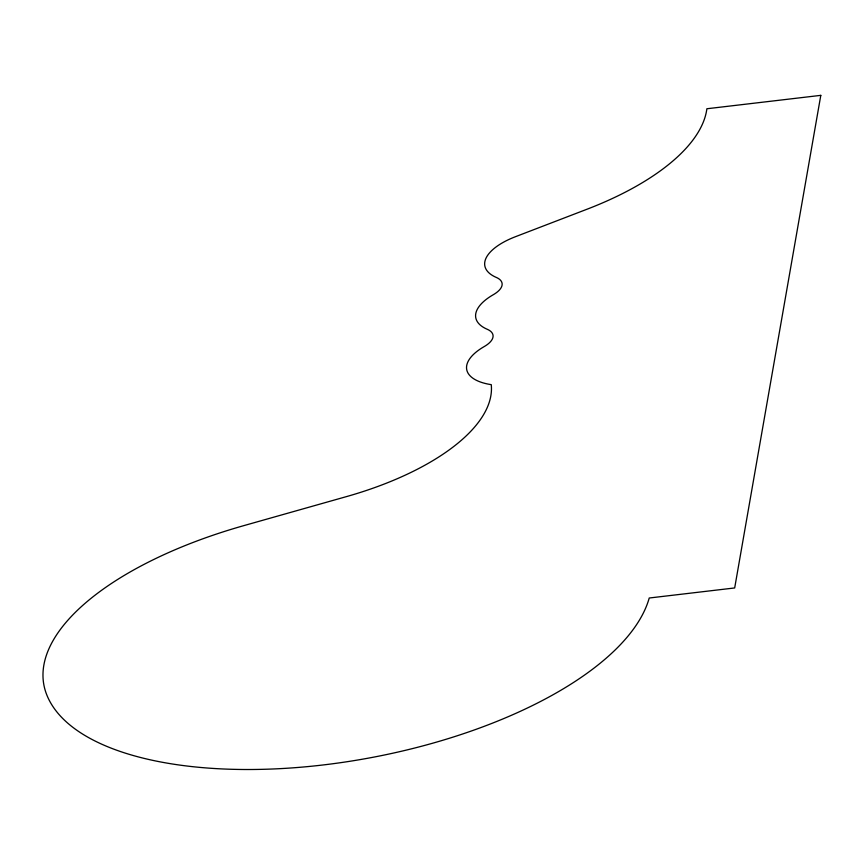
<?xml version="1.0" encoding="UTF-8"?>
<svg xmlns="http://www.w3.org/2000/svg" width="864" height="864" viewBox="0 0 864 864"><rect width="100%" height="100%" fill="white"/><g stroke="black" fill="none" stroke-linecap="round" stroke-linejoin="round"><path stroke-width="1.3" d="M820.8 95.353L734.681 587.952L649.231 598.007A308.923 132.991 -10.7 0 1 351.95 760.957A308.923 132.991 -10.7 0 1 46.559 694.31A283.36 121.986 -10.7 0 1 243.691 525.668L346.626 496.562A204.487 88.031 -10.7 0 0 491.249 384.653A57.964 24.959 -10.7 0 1 484.229 346.561A28.987 12.474 -10.7 0 0 487.242 329.281A57.964 24.959 -10.7 0 1 493.29 294.71A28.987 12.474 -10.7 0 0 496.314 277.43A57.964 24.959 -10.7 0 1 515.354 236.747L586.958 209.25A227.081 97.762 -10.7 0 0 706.871 108.756L820.8 95.353"/></g></svg>
